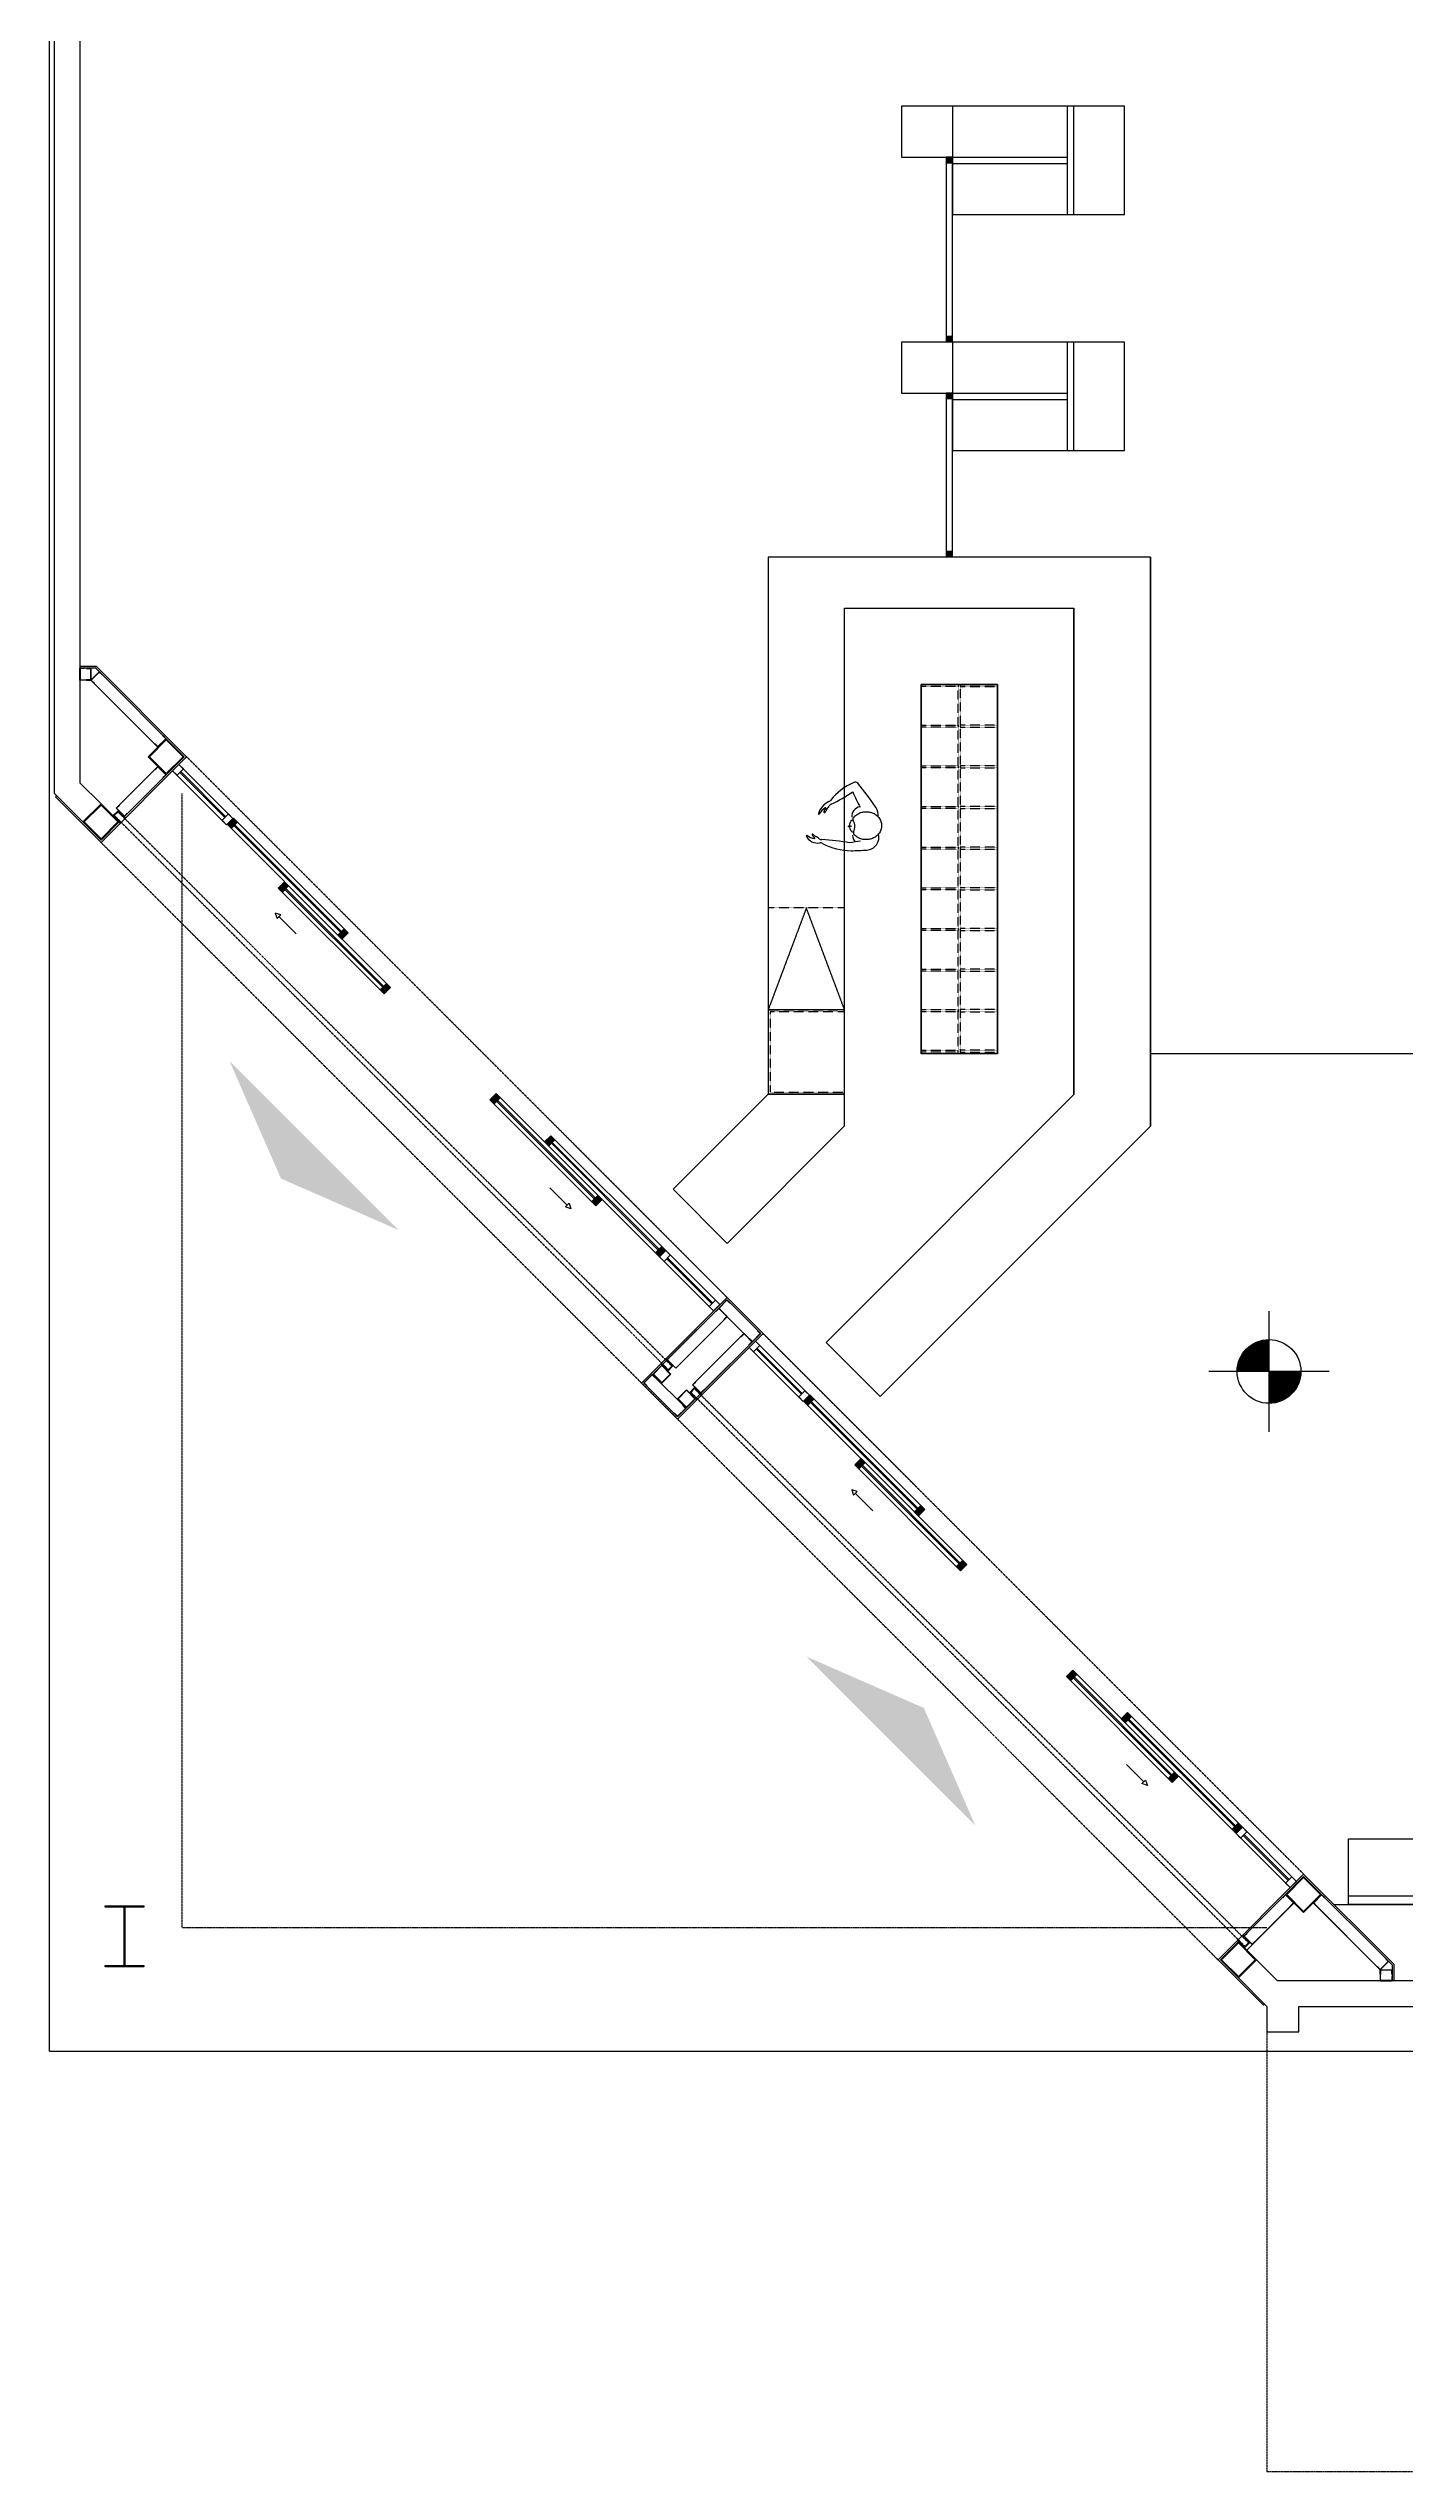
# Model space of a CAD drawing. Header units: millimetres. Extents: x -155 to 94595, y -3153 to 63413.
# Drawn here: x 198 to 10851, y -3153 to 15861 of the extents above; entities that cross this region are included whole.
import ezdxf

# ---------------------------------------------------------------- set-up
doc = ezdxf.new("R2010")
doc.units = ezdxf.units.MM
for name, pattern in [('REFERENCIA CAMPECHE$0$63-BASE1-6$0$HIDDEN', [0.375, 0.25, -0.125]), ('REFERENCIA CAMPECHE$0$63-BASE1-6$0$HIDDEN2', [0.1875, 0.125, -0.0625]), ('REFERENCIA CAMPECHE$0$CL-BASE1$0$HIDDEN', [0.375, 0.25, -0.125]), ('REFERENCIA CAMPECHE$0$SO-BASE1$0$HIDDEN2', [0.1875, 0.125, -0.0625]), ('TRATTEGGIATA2', [0.375, 0.25, -0.125])]:
    doc.linetypes.add(name, pattern=pattern)
for name, color, linetype in [('2', 193, 'Continuous'), ('3', 145, 'Continuous'), ('4', 251, 'Continuous'), ('5', 1, 'TRATTEGGIATA2'), ('6', 253, 'Continuous'), ('door', 252, 'Continuous'), ('int', 185, 'Continuous'), ('section', 2, 'Continuous'), ('wall', 5, 'Continuous')]:
    doc.layers.add(name, color=color, linetype=linetype)
doc.styles.add('REFERENCIA CAMPECHE$0$LETRITAS', font='ROMAN1.shx', dxfattribs={"width": 1.2, "height": 0.225})
doc.dimstyles.new('arch', dxfattribs={"dimtxt": 0.18, "dimasz": 0.18, "dimexe": 0.18, "dimexo": 0.0625, "dimgap": 0.09, "dimtad": 0, "dimtih": 1, "dimtoh": 1, "dimdec": 4, "dimzin": 0, "dimdsep": 46, "dimtxsty": 'Standard', "dimblk": 'OBLIQUE', "dimcen": 0.09, "dimclrt": 256, "dimadec": 0, "dimazin": 0, "dimtfac": 1, "dimtdec": 4, "dimtofl": 0, "dimtmove": 0, "dimatfit": 3, "dimldrblk": 'OBLIQUE', "dimfxl": 1, "dimtolj": 1, "dimtzin": 0, "dimarcsym": 0})

# ---------------------------------------------------------------- blocks, each defined once
blk = doc.blocks.new('_Oblique')
at = {"color": 0, "linetype": 'ByBlock', "lineweight": -2}
blk.add_line((-0.5, -0.5), (0.5, 0.5), dxfattribs=at)
blk = doc.blocks.new('*D184')
at = {"layer": '6', "color": 0, "lineweight": -2}
blk.add_line((13602, 7971), (8848, 7971), dxfattribs=at)
at = {"layer": 'Defpoints', "color": 0}
for p in [(8848, 7971), (8848, 7971), (13602, 7971)]:
    blk.add_point(p, dxfattribs=at)
at = {"layer": '6', "color": 0, "lineweight": -2, "xscale": 0.3, "yscale": 0.3, "zscale": 0.3, "rotation": 180}
blk.add_blockref('_Oblique', (8848, 7971), dxfattribs=at)
at = {"layer": '6', "color": 0, "lineweight": -2, "xscale": 0.3, "yscale": 0.3, "zscale": 0.3}
blk.add_blockref('_Oblique', (13602, 7971), dxfattribs=at)
at = {"layer": '6', "insert": (11225, 7971), "char_height": 0.225, "attachment_point": 5, "style": 'REFERENCIA CAMPECHE$0$LETRITAS'}
blk.add_mtext('\\A1;4754.67', dxfattribs=at)

msp = doc.modelspace()

# ---------------------------------------------------------------- linework, layer by layer
at = {"layer": '2'}
for p, q in [((10402.282, 1810.99), (11202.282, 1810.99)), ((10402.282, 1296.99), (10402.282, 1810.99)), ((11202.282, 1360.99), (10402.282, 1360.99)), ((11202.282, 1296.99), (10402.282, 1296.99))]:
    msp.add_line(p, q, dxfattribs=at)
at = {"layer": '3', "color": 1}
for points in [[(2023.435, 6992.874), (2944.088, 6589.823), (1620.384, 7913.527)], [(7069.904, 2838.476), (6149.251, 3241.527), (7472.955, 1917.823)]]:
    msp.add_solid(points, dxfattribs=at)
at = {"layer": '4'}
for p, q in [((2143.292, 8911.939, 0), (2007.06, 9048.172, 0)), ((2143.292, 8911.939, 0), (2007.06, 9048.172, 0)), ((4134.328, 6920.903, 0), (4270.561, 6784.671, 0)), ((6668.771, 4386.46, 0), (6532.539, 4522.693, 0)), ((8659.807, 2395.424, 0), (8796.04, 2259.192, 0)), ((8659.807, 2395.424, 0), (8796.04, 2259.192, 0))]:
    msp.add_line(p, q, dxfattribs=at)
at = {"layer": '4', "elevation": 0}
for points in [[(1992.917, 9034.03), (2021.202, 9062.314), (1978.775, 9076.456), (1978.775, 9076.456)], [(1992.917, 9034.03), (2021.202, 9062.314), (1978.775, 9076.456), (1978.775, 9076.456)], [(4256.418, 6770.529), (4284.703, 6798.813), (4298.845, 6756.387), (4298.845, 6756.387)], [(6518.396, 4508.551), (6546.681, 4536.835), (6504.254, 4550.977), (6504.254, 4550.977)], [(8781.897, 2245.05), (8810.182, 2273.334), (8824.324, 2230.908), (8824.324, 2230.908)], [(8781.897, 2245.05), (8810.182, 2273.334), (8824.324, 2230.908), (8824.324, 2230.908)]]:
    msp.add_lwpolyline(points, close=True, dxfattribs=at)
at = {"layer": '4'}
msp.add_lwpolyline([(7012.602, 4572.75), (4323.115, 7262.237)], dxfattribs=at)
at = {"layer": '4', "linetype": 'REFERENCIA CAMPECHE$0$63-BASE1-6$0$HIDDEN2'}
msp.add_lwpolyline([(9763.244, 496.989), (9763.244, -3153.012), (43013.244, -3153.012), (43013.244, 496.989)], dxfattribs=at)
at = {"layer": '5', "color": 1}
for p, q in [((715.455, 9841.765, 0), (5064.164, 5493.056, 0)), ((743.739, 9870.049, 0), (5092.448, 5521.34, 0)), ((9617.924, 995.849, 0), (5269.209, 5344.576, 0)), ((9589.64, 967.565, 0), (5240.925, 5316.292, 0))]:
    msp.add_line(p, q, dxfattribs=at)
at = {"layer": '5', "linetype": 'REFERENCIA CAMPECHE$0$CL-BASE1$0$HIDDEN'}
msp.add_line((610.805, 9631.043), (9378.803, 862.821), dxfattribs=at)
at = {"layer": '5', "linetype": 'REFERENCIA CAMPECHE$0$SO-BASE1$0$HIDDEN2', "ltscale": 3}
msp.add_lwpolyline([(198.259, 62876.989), (204.834, 144.989), (37244.86, 144.989)], dxfattribs=at)
at = {"layer": '5', "linetype": 'REFERENCIA CAMPECHE$0$SO-BASE1$0$HIDDEN2'}
msp.add_lwpolyline([(1244.86, 10015.374), (1244.86, 1116.989), (9763.244, 1116.989)], dxfattribs=at)
at = {"layer": '6'}
for p, q in [((9779.059, 5006.705), (9779.059, 5951.641)), ((10251.527, 5479.173), (9306.591, 5479.173))]:
    msp.add_line(p, q, dxfattribs=at)
at = {"layer": '6', "const_width": 250}
for points in [[(9654.059, 5479.173, -0.414213562), (9779.059, 5604.173, -0.414213562)], [(9904.059, 5479.173, -0.414213562), (9779.059, 5354.173, -1)]]:
    msp.add_lwpolyline(points, format="xyb", dxfattribs=at)
at = {"layer": '6'}
msp.add_circle((9779.059, 5479.173), 250, dxfattribs=at)
at = {"layer": 'door'}
for points in [[(7294.859, 13556.98), (7294.859, 15006.887), (7244.859, 15006.887), (7244.859, 13556.98)], [(7294.859, 11869.729), (7294.859, 13156.981), (7244.859, 13156.981), (7244.859, 11869.729)], [(5440.273, 5975.216), (5440.274, 5975.215)], [(5447.344, 5982.287), (5447.345, 5982.286)], [(5723.133, 5692.427), (5723.132, 5692.428)], [(5730.205, 5699.498), (5730.203, 5699.499)], [(6571.693, 4843.899), (6571.692, 4843.9)], [(6578.764, 4850.97), (6578.763, 4850.972)], [(9965.789, 1449.76), (9965.79, 1449.759)], [(9972.86, 1456.831), (9972.861, 1456.829)]]:
    msp.add_lwpolyline(points, dxfattribs=at)
at = {"layer": 'door', "linetype": 'REFERENCIA CAMPECHE$0$CL-BASE1$0$HIDDEN'}
for points in [[(5525.196, 6060.156), (1282.554, 10302.798)], [(10050.681, 1534.671), (5808.039, 5777.313)]]:
    msp.add_lwpolyline(points, dxfattribs=at)
at = {"layer": 'door', "elevation": 0}
for points in [[(1597.191, 9768.904), (1646.687, 9818.403), (1222.398, 10242.661), (1172.901, 10193.162)], [(1172.902, 10193.161), (1208.258, 10157.806), (1257.757, 10207.302), (1222.402, 10242.657)], [(1597.192, 9768.903), (1561.836, 9804.258), (1611.33, 9853.759), (1646.686, 9818.404)], [(2502.3, 8870.899), (2551.796, 8920.397), (1650.223, 9821.939), (1600.726, 9772.44)], [(2832.892, 8441.321), (2882.388, 8490.82), (2051.521, 9321.655), (2002.024, 9272.157)], [(3663.727, 7610.493), (3713.225, 7659.989), (4544.061, 6829.122), (4494.562, 6779.625)], [(4093.29, 7279.908), (4142.788, 7329.405), (5044.33, 6427.831), (4994.831, 6378.335)], [(5419.12, 5954.079), (5468.616, 6003.577), (5044.326, 6427.835), (4994.83, 6378.336)], [(4994.831, 6378.335), (5030.187, 6342.98), (5079.686, 6392.476), (5044.33, 6427.831)], [(5419.121, 5954.077), (5383.765, 5989.432), (5433.259, 6038.933), (5468.615, 6003.578)], [(6122.67, 5243.425), (6172.166, 5292.924), (5747.878, 5717.181), (5698.381, 5667.682)], [(5698.381, 5667.682), (5733.737, 5632.327), (5783.236, 5681.823), (5747.881, 5717.178)], [(6122.67, 5243.425), (6087.314, 5278.78), (6136.808, 5328.281), (6172.164, 5292.926)], [(7027.779, 4345.419), (7077.275, 4394.918), (6175.702, 5296.46), (6126.205, 5246.961)], [(7358.363, 3915.856), (7407.859, 3965.355), (6576.992, 4796.19), (6527.496, 4746.692)], [(8189.191, 3085.021), (8238.69, 3134.518), (9069.526, 2303.65), (9020.027, 2254.154)], [(8618.769, 2754.429), (8668.267, 2803.926), (9569.809, 1902.352), (9520.31, 1852.856)], [(9944.6, 1428.598), (9994.096, 1478.097), (9569.808, 1902.353), (9520.312, 1852.855)], [(9520.312, 1852.855), (9555.667, 1817.5), (9605.167, 1866.996), (9569.811, 1902.351)], [(9944.6, 1428.598), (9909.244, 1463.953), (9958.738, 1513.454), (9994.094, 1478.099)]]:
    msp.add_lwpolyline(points, close=True, dxfattribs=at)
for points in [[(1583.047, 9825.474), (1229.471, 10179.02)], [(1590.117, 9832.545), (1236.542, 10186.091)], [(2523.512, 8892.112), (1621.939, 9793.654)], [(2530.583, 8899.183), (1629.01, 9800.725)], [(2854.105, 8462.535), (2023.237, 9293.37)], [(2861.176, 8469.606), (2030.308, 9300.442)], [(3684.94, 7631.705), (4515.776, 6800.838)], [(3692.011, 7638.776), (4522.847, 6807.909)], [(4114.504, 7301.121), (5016.045, 6399.548)], [(4121.575, 7308.192), (5023.116, 6406.619)], [(5404.975, 6010.648), (5051.4, 6364.194)], [(5412.046, 6017.719), (5058.471, 6371.265)], [(6108.526, 5299.995), (5754.951, 5653.54)], [(6115.596, 5307.066), (5762.023, 5660.611)], [(7048.991, 4366.633), (6147.418, 5268.175)], [(7056.062, 4373.704), (6154.489, 5275.246)], [(6226.975, 5188.617), (6226.974, 5188.618)], [(6234.046, 5195.688), (6234.045, 5195.69)], [(7379.576, 3937.07), (6548.708, 4767.905)], [(7386.647, 3944.141), (6555.779, 4774.977)], [(8210.405, 3106.234), (9041.241, 2275.367)], [(8217.476, 3113.305), (9048.312, 2282.438)], [(8639.983, 2775.642), (9541.524, 1874.069)], [(8647.054, 2782.713), (9548.595, 1881.14)], [(9930.456, 1485.168), (9576.881, 1838.713)], [(9937.526, 1492.239), (9583.953, 1845.783)]]:
    msp.add_lwpolyline(points, dxfattribs=at)
at = {"layer": 'door'}
for points in [[(7244.859, 15006.887), (7244.859, 14956.887), (7294.859, 15006.887), (7294.859, 14956.887)], [(7244.859, 13556.98), (7244.859, 13606.98), (7294.859, 13556.98), (7294.859, 13606.98)], [(7244.859, 13156.981), (7244.859, 13106.981), (7294.859, 13156.981), (7294.859, 13106.981)], [(7244.859, 11869.729), (7244.859, 11919.729), (7294.859, 11869.729), (7294.859, 11919.729)], [(1685.579, 9786.584, 0), (1650.223, 9821.939, 0), (1636.082, 9737.086, 0), (1600.726, 9772.44, 0)], [(2086.877, 9286.301, 0), (2051.521, 9321.655, 0), (2037.381, 9236.802, 0), (2002.024, 9272.157, 0)], [(2551.796, 8920.397, 0), (2516.44, 8955.752, 0), (2502.3, 8870.899, 0), (2466.944, 8906.253, 0)], [(2882.388, 8490.82, 0), (2847.032, 8526.174, 0), (2832.892, 8441.321, 0), (2797.536, 8476.676, 0)], [(3713.225, 7659.989, 0), (3748.58, 7624.633, 0), (3663.727, 7610.493, 0), (3699.081, 7575.136, 0)], [(4142.788, 7329.405, 0), (4178.143, 7294.049, 0), (4093.29, 7279.908, 0), (4128.644, 7244.552, 0)], [(4508.706, 6864.478, 0), (4544.061, 6829.122, 0), (4459.208, 6814.981, 0), (4494.562, 6779.625, 0)], [(5008.975, 6463.187, 0), (5044.33, 6427.831, 0), (4959.477, 6413.691, 0), (4994.831, 6378.335, 0)], [(6211.058, 5261.105, 0), (6175.702, 5296.46, 0), (6161.561, 5211.606, 0), (6126.205, 5246.961, 0)], [(6612.348, 4760.836, 0), (6576.992, 4796.19, 0), (6562.852, 4711.337, 0), (6527.496, 4746.692, 0)], [(7077.275, 4394.918, 0), (7041.919, 4430.273, 0), (7027.779, 4345.419, 0), (6992.423, 4380.774, 0)], [(7407.859, 3965.355, 0), (7372.503, 4000.709, 0), (7358.363, 3915.856, 0), (7323.007, 3951.211, 0)], [(8238.69, 3134.518, 0), (8274.045, 3099.162, 0), (8189.191, 3085.021, 0), (8224.546, 3049.665, 0)], [(8668.267, 2803.926, 0), (8703.622, 2768.57, 0), (8618.769, 2754.429, 0), (8654.123, 2719.073, 0)], [(9034.171, 2339.007, 0), (9069.526, 2303.65, 0), (8984.673, 2289.51, 0), (9020.027, 2254.154, 0)], [(9534.454, 1937.708, 0), (9569.809, 1902.352, 0), (9484.956, 1888.212, 0), (9520.31, 1852.856, 0)]]:
    msp.add_solid(points, dxfattribs=at)
at = {"layer": 'int', "linetype": 'Continuous'}
for p, q in [((8644.864, 15406.886), (6894.582, 15406.886)), ((6894.582, 15406.886), (6894.582, 15006.887)), ((7294.859, 15406.886), (7294.859, 14556.875)), ((8194.864, 15406.886), (8194.864, 14556.875)), ((8244.864, 15406.886), (8244.864, 14556.875)), ((8644.864, 14556.875), (8644.864, 15406.886)), ((6894.582, 15006.887), (8194.864, 15006.887)), ((7294.859, 14956.874), (8194.864, 14956.874)), ((7294.859, 14556.875), (8644.864, 14556.875)), ((8644.864, 13556.98), (6894.582, 13556.98)), ((6894.582, 13556.98), (6894.582, 13156.981)), ((7294.859, 13556.98), (7294.859, 12706.969)), ((8194.864, 13556.98), (8194.864, 12706.969)), ((8244.864, 13556.98), (8244.864, 12706.969)), ((8644.864, 12706.969), (8644.864, 13556.98)), ((6894.582, 13156.981), (8194.864, 13156.981)), ((7294.859, 13106.968), (8194.864, 13106.968)), ((7294.859, 12706.969), (8644.864, 12706.969))]:
    msp.add_line(p, q, dxfattribs=at)
at = {"layer": 'int'}
for p, q in [((8847.61, 11869.729), (5847.61, 11869.729)), ((5847.61, 11869.729), (5847.61, 7655.375)), ((8847.61, 11869.729), (5847.61, 11869.729)), ((5847.61, 11869.729), (5847.61, 7655.375)), ((8847.61, 7402.684), (8847.61, 11869.729)), ((8847.61, 11869.729), (8847.61, 7402.684)), ((6447.61, 7406.847), (6447.61, 11469.729)), ((6447.61, 11469.729), (8247.61, 11469.729)), ((6447.61, 7406.847), (6447.61, 11469.729)), ((6447.61, 11469.729), (8247.61, 11469.729)), ((8247.61, 11469.729), (8247.61, 7651.212)), ((8247.61, 7651.212), (8247.61, 11469.729)), ((7047.61, 10869.729), (7647.61, 10869.729)), ((7047.61, 7972.395), (7047.61, 10869.729)), ((7647.61, 10869.729), (7047.61, 10869.729)), ((7047.61, 10869.729), (7047.61, 7972.395)), ((7647.61, 10869.729), (7647.61, 7972.395)), ((7647.61, 7972.395), (7647.61, 10869.729)), ((6292.992, 9886.872), (6293.316, 9887.386)), ((6287.373, 9869.367), (6287.437, 9870.609)), ((6287.394, 9868.023), (6287.373, 9869.367)), ((6287.547, 9866.618), (6287.394, 9868.023)), ((6287.437, 9870.609), (6287.552, 9871.734)), ((6287.888, 9865.239), (6287.547, 9866.618)), ((6287.552, 9871.734), (6287.697, 9872.748)), ((6287.697, 9872.748), (6287.857, 9873.659)), ((6287.857, 9873.659), (6288.025, 9874.481)), ((6288.471, 9864.021), (6287.888, 9865.239)), ((6288.025, 9874.481), (6288.196, 9875.227)), ((6288.196, 9875.227), (6288.366, 9875.908)), ((6288.366, 9875.908), (6288.535, 9876.536)), ((6289.32, 9863.13), (6288.471, 9864.021)), ((6288.535, 9876.536), (6288.701, 9877.118)), ((6288.701, 9877.118), (6288.866, 9877.662)), ((6288.866, 9877.662), (6289.029, 9878.175)), ((6289.029, 9878.175), (6289.19, 9878.663)), ((6289.19, 9878.663), (6289.351, 9879.13)), ((6290.405, 9862.695), (6289.32, 9863.13)), ((6289.351, 9879.13), (6289.513, 9879.581)), ((6289.513, 9879.581), (6289.675, 9880.021)), ((6289.675, 9880.021), (6289.84, 9880.452)), ((6289.84, 9880.452), (6290.008, 9880.877)), ((6290.008, 9880.877), (6290.18, 9881.301)), ((6290.18, 9881.301), (6290.359, 9881.727)), ((6290.359, 9881.727), (6290.545, 9882.157)), ((6291.635, 9862.753), (6290.405, 9862.695)), ((6290.545, 9882.157), (6290.74, 9882.594)), ((6290.74, 9882.594), (6290.947, 9883.044)), ((6290.947, 9883.044), (6291.167, 9883.508)), ((6291.167, 9883.508), (6291.403, 9883.991)), ((6291.403, 9883.991), (6291.66, 9884.499)), ((6292.898, 9863.231), (6291.635, 9862.753)), ((6291.66, 9884.499), (6291.941, 9885.034)), ((6291.941, 9885.034), (6292.253, 9885.605)), ((6292.253, 9885.605), (6292.6, 9886.215)), ((6292.6, 9886.215), (6292.992, 9886.872)), ((6293.128, 9863.27), (6292.898, 9863.231)), ((6478.253, 9756.237), (6478.517, 9757.514)), ((6478.62, 9754.987), (6478.253, 9756.237)), ((6478.517, 9757.514), (6479.338, 9758.703)), ((6479.535, 9753.868), (6478.62, 9754.987)), ((6479.338, 9758.703), (6480.532, 9759.73)), ((6480.809, 9752.942), (6479.535, 9753.868)), ((6480.532, 9759.73), (6481.9, 9760.571)), ((6482.241, 9752.215), (6480.809, 9752.942)), ((6481.9, 9760.571), (6483.294, 9761.237)), ((6483.684, 9751.664), (6482.241, 9752.215)), ((6483.294, 9761.237), (6484.628, 9761.759)), ((6485.056, 9751.253), (6483.684, 9751.664)), ((6484.628, 9761.759), (6485.862, 9762.166)), ((6486.319, 9750.948), (6485.056, 9751.253)), ((6485.862, 9762.166), (6486.986, 9762.486)), ((6487.466, 9750.72), (6486.319, 9750.948)), ((6503.637, 9757.272), (6486.714, 9756.583)), ((6486.986, 9762.486), (6488.003, 9762.739)), ((6488.5, 9750.551), (6487.466, 9750.72)), ((6488.003, 9762.739), (6488.925, 9762.942)), ((6489.435, 9750.423), (6488.5, 9750.551)), ((6488.925, 9762.942), (6489.763, 9763.107)), ((6490.284, 9750.328), (6489.435, 9750.423)), ((6489.763, 9763.107), (6490.529, 9763.242)), ((6491.058, 9750.256), (6490.284, 9750.328)), ((6490.529, 9763.242), (6490.714, 9763.272)), ((6491.245, 9750.24), (6491.058, 9750.256)), ((6515.91, 9822.513), (6516.736, 9823.607)), ((6516.736, 9823.607), (6521.971, 9829.945)), ((6521.971, 9829.945), (6527.607, 9835.849)), ((6527.607, 9835.849), (6533.597, 9841.306)), ((6533.597, 9841.306), (6539.896, 9846.306)), ((6539.896, 9846.306), (6546.462, 9850.847)), ((6546.462, 9850.847), (6553.256, 9854.927)), ((6553.256, 9854.927), (6560.243, 9858.549)), ((6560.243, 9858.549), (6567.392, 9861.717)), ((6567.392, 9861.717), (6574.676, 9864.434)), ((6574.676, 9864.434), (6582.07, 9866.706)), ((6582.07, 9866.706), (6589.553, 9868.538)), ((6589.553, 9868.538), (6597.104, 9869.932)), ((6597.104, 9869.932), (6604.706, 9870.893)), ((6604.706, 9870.893), (6612.342, 9871.421)), ((6612.342, 9871.421), (6619.995, 9871.516)), ((6619.995, 9871.516), (6627.65, 9871.177)), ((6627.65, 9871.177), (6635.29, 9870.402)), ((6635.29, 9870.402), (6642.896, 9869.185)), ((6642.896, 9869.185), (6650.451, 9867.522)), ((6650.451, 9867.522), (6657.932, 9865.406)), ((6657.932, 9865.406), (6665.315, 9862.831)), ((6665.315, 9862.831), (6672.574, 9859.789)), ((6672.574, 9859.789), (6679.677, 9856.275)), ((6679.677, 9856.275), (6686.591, 9852.284)), ((6686.591, 9852.284), (6693.276, 9847.813)), ((6693.276, 9847.813), (6699.69, 9842.862)), ((6699.69, 9842.862), (6705.788, 9837.436)), ((6705.788, 9837.436), (6711.521, 9831.544)), ((6711.521, 9831.544), (6716.837, 9825.203)), ((6716.876, 9700.161), (6711.642, 9693.822)), ((6716.837, 9825.203), (6721.685, 9818.434)), ((6721.658, 9706.914), (6716.876, 9700.161)), ((6725.939, 9714.054), (6721.658, 9706.914)), ((6721.685, 9818.434), (6726.011, 9811.269)), ((6729.668, 9721.548), (6725.939, 9714.054)), ((6726.011, 9811.269), (6729.766, 9803.744)), ((6732.799, 9729.353), (6729.668, 9721.548)), ((6729.766, 9803.744), (6732.905, 9795.907)), ((6735.289, 9737.42), (6732.799, 9729.353)), ((6732.905, 9795.907), (6735.385, 9787.811)), ((6737.102, 9745.691), (6735.289, 9737.42)), ((6735.385, 9787.811), (6737.175, 9779.516)), ((6738.211, 9754.104), (6737.102, 9745.691)), ((6737.175, 9779.516), (6738.25, 9771.087)), ((6738.596, 9762.593), (6738.211, 9754.104)), ((6738.25, 9771.087), (6738.596, 9762.593)), ((6522.092, 9692.22), (6521.176, 9693.246)), ((6527.824, 9686.328), (6522.092, 9692.22)), ((6533.923, 9680.902), (6527.824, 9686.328)), ((6540.337, 9675.951), (6533.923, 9680.902)), ((6547.022, 9671.48), (6540.337, 9675.951)), ((6553.935, 9667.489), (6547.022, 9671.48)), ((6561.039, 9663.975), (6553.935, 9667.489)), ((6568.297, 9660.934), (6561.039, 9663.975)), ((6575.681, 9658.359), (6568.297, 9660.934)), ((6583.162, 9656.243), (6575.681, 9658.359)), ((6590.717, 9654.58), (6583.162, 9656.243)), ((6598.323, 9653.364), (6590.717, 9654.58)), ((6605.963, 9652.588), (6598.323, 9653.364)), ((6613.618, 9652.25), (6605.963, 9652.588)), ((6621.271, 9652.345), (6613.618, 9652.25)), ((6628.907, 9652.873), (6621.271, 9652.345)), ((6636.509, 9653.834), (6628.907, 9652.873)), ((6644.06, 9655.228), (6636.509, 9653.834)), ((6651.542, 9657.06), (6644.06, 9655.228)), ((6658.937, 9659.332), (6651.542, 9657.06)), ((6666.221, 9662.05), (6658.937, 9659.332)), ((6673.37, 9665.217), (6666.221, 9662.05)), ((6680.357, 9668.839), (6673.37, 9665.217)), ((6687.151, 9672.92), (6680.357, 9668.839)), ((6693.716, 9677.461), (6687.151, 9672.92)), ((6700.015, 9682.461), (6693.716, 9677.461)), ((6706.005, 9687.918), (6700.015, 9682.461)), ((6711.642, 9693.822), (6706.005, 9687.918)), ((5847.61, 8317.375), (5847.61, 7655.375)), ((6447.61, 8317.375), (5847.61, 8317.375)), ((6447.61, 7655.375), (6447.61, 8317.375)), ((7647.61, 7972.395), (7047.61, 7972.395)), ((7647.61, 7972.395), (7047.61, 7972.395)), ((5847.61, 7655.375), (5100.926, 6908.69)), ((5100.926, 6908.69), (5847.61, 7655.375)), ((6447.61, 7655.375), (5847.61, 7655.375)), ((5847.61, 7655.375), (6447.61, 7655.375)), ((8247.61, 7651.212), (6303.007, 5706.609)), ((8247.61, 7651.212), (6303.007, 5706.609)), ((5525.19, 6484.426), (6447.61, 7406.847)), ((6447.61, 7406.847), (5525.19, 6484.426)), ((6727.271, 5282.345), (8847.61, 7402.684)), ((6727.271, 5282.345), (8847.61, 7402.684)), ((5100.926, 6908.69), (5525.19, 6484.426)), ((5525.19, 6484.426), (5100.926, 6908.69)), ((6303.007, 5706.609), (6727.271, 5282.345)), ((6303.007, 5706.609), (6727.271, 5282.345))]:
    msp.add_line(p, q, dxfattribs=at)
at = {"layer": 'int', "linetype": 'REFERENCIA CAMPECHE$0$63-BASE1-6$0$HIDDEN'}
for p, q in [((7047.61, 10853.729), (7047.61, 10869.729)), ((7047.61, 10869.729), (7339.61, 10869.729)), ((7339.61, 10853.729), (7047.61, 10853.729)), ((7339.61, 10853.729), (7047.61, 10853.729)), ((7339.61, 10869.729), (7339.61, 10853.729)), ((7339.61, 7972.395), (7339.61, 10853.729)), ((7355.61, 10869.729), (7355.61, 10853.729)), ((7647.61, 10869.729), (7355.61, 10869.729)), ((7647.61, 10853.729), (7355.61, 10853.729)), ((7355.61, 10853.729), (7355.61, 7972.395)), ((7355.61, 10853.729), (7647.61, 10853.729)), ((7647.61, 10853.729), (7647.61, 10869.729)), ((7047.61, 10550.795), (7339.61, 10550.795)), ((7047.61, 10534.795), (7047.61, 10550.795)), ((7339.61, 10534.795), (7047.61, 10534.795)), ((7339.61, 10550.795), (7339.61, 10534.795)), ((7355.61, 10550.795), (7355.61, 10534.795)), ((7647.61, 10550.795), (7355.61, 10550.795)), ((7355.61, 10534.795), (7647.61, 10534.795)), ((7647.61, 10534.795), (7647.61, 10550.795)), ((7047.61, 10215.862), (7047.61, 10231.862)), ((7047.61, 10231.862), (7339.61, 10231.862)), ((7339.61, 10215.862), (7047.61, 10215.862)), ((7339.61, 10231.862), (7339.61, 10215.862)), ((7355.61, 10231.862), (7355.61, 10215.862)), ((7647.61, 10231.862), (7355.61, 10231.862)), ((7355.61, 10215.862), (7647.61, 10215.862)), ((7647.61, 10215.862), (7647.61, 10231.862)), ((7047.61, 9912.929), (7339.61, 9912.929)), ((7047.61, 9896.929), (7047.61, 9912.929)), ((7339.61, 9896.929), (7047.61, 9896.929)), ((7339.61, 9912.929), (7339.61, 9896.929)), ((7355.61, 9912.929), (7355.61, 9896.929)), ((7647.61, 9912.929), (7355.61, 9912.929)), ((7355.61, 9896.929), (7647.61, 9896.929)), ((7647.61, 9896.929), (7647.61, 9912.929)), ((7047.61, 9577.995), (7047.61, 9593.995)), ((7047.61, 9593.995), (7339.61, 9593.995)), ((7339.61, 9577.995), (7047.61, 9577.995)), ((7339.61, 9593.995), (7339.61, 9577.995)), ((7355.61, 9593.995), (7355.61, 9577.995)), ((7647.61, 9593.995), (7355.61, 9593.995)), ((7355.61, 9577.995), (7647.61, 9577.995)), ((7647.61, 9577.995), (7647.61, 9593.995)), ((7047.61, 9259.062), (7047.61, 9275.062)), ((7047.61, 9275.062), (7339.61, 9275.062)), ((7339.61, 9259.062), (7047.61, 9259.062)), ((7339.61, 9275.062), (7339.61, 9259.062)), ((7355.61, 9275.062), (7355.61, 9259.062)), ((7647.61, 9275.062), (7355.61, 9275.062)), ((7355.61, 9259.062), (7647.61, 9259.062)), ((7647.61, 9259.062), (7647.61, 9275.062)), ((6147.61, 9117.375), (5847.61, 8317.375)), ((6447.61, 9117.375), (5847.61, 9117.375)), ((5847.61, 9117.375), (5847.61, 8317.375)), ((6447.61, 8317.375), (6147.61, 9117.375)), ((6447.61, 8317.375), (6447.61, 9117.375)), ((7047.61, 8940.129), (7047.61, 8956.129)), ((7047.61, 8956.129), (7339.61, 8956.129)), ((7339.61, 8940.129), (7047.61, 8940.129)), ((7339.61, 8956.129), (7339.61, 8940.129)), ((7355.61, 8956.129), (7355.61, 8940.129)), ((7647.61, 8956.129), (7355.61, 8956.129)), ((7355.61, 8940.129), (7647.61, 8940.129)), ((7647.61, 8940.129), (7647.61, 8956.129)), ((7047.61, 8621.195), (7047.61, 8637.195)), ((7047.61, 8637.195), (7339.61, 8637.195)), ((7339.61, 8621.195), (7047.61, 8621.195)), ((7339.61, 8637.195), (7339.61, 8621.195)), ((7355.61, 8637.195), (7355.61, 8621.195)), ((7647.61, 8637.195), (7355.61, 8637.195)), ((7355.61, 8621.195), (7647.61, 8621.195)), ((7647.61, 8621.195), (7647.61, 8637.195)), ((5847.61, 8317.375), (6447.61, 8317.375)), ((6447.61, 8301.375), (5863.61, 8301.375)), ((5863.61, 8301.375), (5863.61, 7671.375)), ((7047.61, 8302.262), (7047.61, 8318.262)), ((7047.61, 8318.262), (7339.61, 8318.262)), ((7339.61, 8302.262), (7047.61, 8302.262)), ((7339.61, 8318.262), (7339.61, 8302.262)), ((7355.61, 8318.262), (7355.61, 8302.262)), ((7647.61, 8318.262), (7355.61, 8318.262)), ((7355.61, 8302.262), (7647.61, 8302.262)), ((7647.61, 8302.262), (7647.61, 8318.262)), ((7047.61, 7999.329), (7339.61, 7999.329)), ((7047.61, 7983.329), (7047.61, 7999.329)), ((7339.61, 7999.329), (7339.61, 7983.329)), ((7355.61, 7999.329), (7355.61, 7983.329)), ((7647.61, 7999.329), (7355.61, 7999.329)), ((7647.61, 7983.329), (7647.61, 7999.329)), ((7339.61, 7983.329), (7047.61, 7983.329)), ((7355.61, 7983.329), (7647.61, 7983.329)), ((5863.61, 7671.375), (6447.61, 7671.375))]:
    msp.add_line(p, q, dxfattribs=at)
at = {"layer": 'int'}
for centre, radius, start, end in [((6712.932, 9661.444), 480.523, 113.788167, 141.610847), ((6530.54, 10077.493), 26.268, 40.151517, 115.7946124), ((4953.766, 8749.229), 2087.943, 33.530077, 40.111077), ((6387.537, 9811.101), 153.145, 114.282417, 162.419927), ((6416.879, 9741.245), 202.306, 127.034857, 146.0723899), ((6365.107, 9855.459), 78.57, 146.692627, 156.024207), ((6296.878, 9900.29), 3.069, 326.6912364, 127.0343143), ((6030.069, 10097.739), 347.968, 322.6777054, 328.4889375), ((6311.61, 9979.399), 31.488, 294.2807322, 321.617675), ((6354.312, 9900.666), 31.498, 110.339207, 151.141967), ((5787.933, 11095.124), 1290.561, 295.4916217, 304.1196871), ((6585.791, 9831.534), 81.861, 102.6224458, 182.333077), ((7472.248, 10422.446), 1038.745, 202.394077, 209.721577), ((6608.982, 9846.043), 102.309, 352.4957563, 33.5296775), ((6245.437, 9856.125), 4.083, 162.4431517, 331.2492597), ((6393.377, 9820.718), 108.906, 142.6648854, 157.000545), ((6553.464, 9756.711), 68.504, 133.896257, 175.658243), ((6553.253, 9761.884), 68.504, 189.007877, 230.769877), ((6530.671, 9811.326), 18.522, 142.8418591, 212.5132697), ((6442.39, 9754.777), 86.318, 331.996377, 32.669777), ((6534.969, 9705.595), 18.514, 152.1371298, 221.8371409), ((6615.009, 9672.439), 102.304, 274.0965632, 13.9208538), ((6150.809, 9681.275), 4.529, 55.5520636, 183.5452916), ((6237.328, 9727.209), 102.097, 206.913277, 279.458477), ((6232.731, 9794.062), 134.871, 233.955677, 261.067577), ((6195.121, 9692.108), 3.117, 38.1649878, 218.0660295), ((6260.557, 9729.737), 78.57, 210.223477, 233.802877), ((6272.858, 9772.979), 109.09, 226.358577, 240.672477), ((6212.336, 9663.853), 3.075, 259.7580521, 53.7102874), ((6049.274, 9374.85), 347.525, 54.8672507, 60.6848504), ((6268.556, 9683.931), 31.473, 232.1962709, 273.0257093), ((6259.282, 9595.44), 31.489, 61.5704724, 99.4617725), ((6221.951, 8361.97), 1291.434, 78.175057, 87.858127), ((6502.981, 10045.735), 480.523, 241.578377, 269.565177), ((6714.421, 8612.545), 1038.744, 97.829047, 102.6695835), ((6473.159, 11653.392), 2088.33, 270.7181581, 274.0958205), ((6591.56, 9689.94), 81.862, 182.333077, 222.199477)]:
    msp.add_arc(centre, radius, start, end, dxfattribs=at)
at = {"layer": 'section'}
for p, q in [((794.652, 9833.281), (729.598, 9898.334)), ((5055.676, 5572.256), (5122.144, 5505.788)), ((4938.295, 5454.875), (5202.745, 5190.425)), ((5320.124, 5307.804), (5253.656, 5374.272))]:
    msp.add_line(p, q, dxfattribs=at)
for points in [[(794.652, 9833.281), (1264.169, 10302.798), (570.062, 10996.905), (444.86, 10996.905)], [(1057.694, 10379.166), (531.955, 10904.905), (444.86, 10904.905)], [(729.598, 9898.334), (1057.694, 10226.431)], [(5329.317, 5298.612), (5808.028, 5777.323), (5525.194, 6060.158), (5046.487, 5581.445)], [(5320.124, 5307.804), (5789.644, 5777.323), (5525.194, 6041.773), (5055.676, 5572.256)], [(5253.656, 5374.272), (5656.708, 5777.323), (5525.194, 5908.837), (5122.144, 5505.788)], [(5004.056, 5539.02), (4853.442, 5388.407), (5136.277, 5105.572), (5286.886, 5256.187)], [(5013.248, 5529.828), (4871.827, 5388.407), (5136.277, 5123.957), (5277.697, 5265.376)], [(9581.156, 1046.761), (10050.681, 1516.286), (10744.788, 822.179), (10744.788, 696.99)], [(9605.204, 937.873), (9975.72, 1308.389)], [(9646.217, 981.715), (9974.313, 1309.811)], [(10125.634, 1308.397), (10650.788, 783.243), (10650.788, 696.99)], [(10127.049, 1309.811), (10652.788, 784.072), (10652.788, 696.989)]]:
    msp.add_lwpolyline(points, dxfattribs=at)
for points in [[(478.86, 10906.905), (478.86, 10904.905), (444.86, 10904.905), (444.86, 10996.905), (478.86, 10996.905), (478.86, 10994.905), (446.86, 10994.905), (446.86, 10906.905)], [(497.955, 10906.905), (497.955, 10904.905), (531.955, 10904.905), (531.955, 10996.905), (497.955, 10996.905), (497.955, 10994.905), (529.955, 10994.905), (529.955, 10906.905)], [(557.41, 10882.277), (555.996, 10880.863), (531.955, 10904.905), (597.008, 10969.959), (621.05, 10945.917), (619.636, 10944.503), (597.008, 10967.13), (534.783, 10904.905)], [(1097.292, 10466.847), (1098.706, 10468.261), (1122.748, 10444.219), (1057.694, 10379.166), (1033.652, 10403.207), (1035.066, 10404.621), (1057.694, 10381.994), (1119.919, 10444.219)], [(1035.066, 10200.975), (1033.652, 10202.389), (1057.694, 10226.431), (1122.748, 10161.377), (1098.706, 10137.335), (1097.292, 10138.749), (1119.919, 10161.377), (1057.694, 10223.602)], [(755.054, 9920.962), (753.639, 9922.376), (729.598, 9898.334), (794.652, 9833.281), (818.693, 9857.322), (817.279, 9858.736), (794.652, 9836.109), (732.426, 9898.334)], [(800.308, 9820.553), (747.275, 9873.586), (711.919, 9838.229), (764.952, 9785.196), (764.952, 9785.196), (761.416, 9781.66), (704.848, 9838.229), (747.275, 9880.657), (803.844, 9824.088)], [(5437.535, 5949.877), (5436.121, 5951.291), (5460.156, 5975.339), (5525.228, 5910.304), (5501.193, 5886.255), (5499.778, 5887.669), (5522.399, 5910.303), (5460.156, 5972.511)], [(5484.959, 5953.455), (5483.545, 5952.041), (5459.503, 5976.083), (5524.557, 6041.137), (5548.599, 6017.095), (5547.184, 6015.681), (5524.557, 6038.308), (5462.332, 5976.083)], [(5635.517, 5751.895), (5634.103, 5753.309), (5658.137, 5777.357), (5723.21, 5712.322), (5699.175, 5688.274), (5697.76, 5689.687), (5720.381, 5712.321), (5658.138, 5774.529)], [(5701.296, 5737.058), (5699.881, 5735.644), (5723.916, 5711.596), (5788.988, 5776.631), (5764.953, 5800.68), (5763.539, 5799.266), (5786.16, 5776.632), (5723.917, 5714.424)], [(5042.952, 5577.91), (5095.985, 5524.877), (5060.628, 5489.52), (5007.595, 5542.553), (5007.595, 5542.553), (5004.059, 5539.017), (5060.628, 5482.449), (5103.056, 5524.877), (5046.487, 5581.445)], [(4898.06, 5366.557), (4896.646, 5365.143), (4872.605, 5389.184), (4937.658, 5454.238), (4961.7, 5430.196), (4960.286, 5428.782), (4937.658, 5451.41), (4875.433, 5389.184)], [(5325.779, 5295.079), (5272.746, 5348.112), (5237.389, 5312.755), (5290.422, 5259.722), (5290.422, 5259.722), (5286.886, 5256.187), (5230.318, 5312.756), (5272.746, 5355.183), (5329.314, 5298.615)], [(5279.83, 5396.197), (5278.416, 5397.611), (5254.368, 5373.577), (5319.404, 5308.504), (5343.452, 5332.539), (5342.038, 5333.954), (5319.404, 5311.333), (5257.197, 5373.576)], [(5114.397, 5150.159), (5112.983, 5148.745), (5137.018, 5124.697), (5202.09, 5189.733), (5178.055, 5213.781), (5176.64, 5212.367), (5199.261, 5189.733), (5137.018, 5127.525)], [(9948.858, 1287.183), (9950.272, 1285.769), (9974.313, 1309.811), (9909.26, 1374.865), (9885.218, 1350.823), (9886.632, 1349.409), (9909.26, 1372.036), (9971.485, 1309.811)], [(10214.73, 1349.409), (10216.144, 1350.823), (10192.102, 1374.865), (10127.049, 1309.811), (10151.09, 1285.769), (10152.504, 1287.183), (10129.877, 1309.811), (10192.102, 1372.036)], [(9568.427, 1052.418), (9621.46, 999.385), (9586.103, 964.029), (9533.07, 1017.062), (9533.07, 1017.062), (9529.535, 1013.526), (9586.103, 956.958), (9628.531, 999.385), (9571.963, 1055.954)], [(9668.845, 1007.171), (9670.259, 1005.756), (9646.217, 981.715), (9581.164, 1046.769), (9605.205, 1070.81), (9606.619, 1069.396), (9583.992, 1046.769), (9646.217, 984.543)], [(10630.16, 809.527), (10628.746, 808.113), (10652.788, 784.072), (10717.842, 849.125), (10693.8, 873.167), (10692.386, 871.753), (10715.013, 849.125), (10652.788, 786.9)], [(10654.788, 750.072), (10652.788, 750.072), (10652.788, 784.072), (10744.788, 784.072), (10744.788, 750.072), (10742.788, 750.072), (10742.788, 782.072), (10654.788, 782.072)], [(10654.788, 730.989), (10652.788, 730.989), (10652.788, 696.989), (10744.788, 696.989), (10744.788, 730.989), (10742.788, 730.989), (10742.788, 698.989), (10654.788, 698.989)]]:
    msp.add_lwpolyline(points, close=True, dxfattribs=at)
at = {"layer": 'wall'}
msp.add_line((610.802, 9932.274), (469.381, 9790.853), dxfattribs=at)
for points in [[(444.86, 48625.191), (444.86, 10098.217), (610.796, 9932.28), (469.375, 9790.859), (244.86, 10015.374), (244.86, 48625.191)], [(1122.748, 10444.219), (1264.169, 10302.798), (1122.748, 10161.377), (981.326, 10302.798)], [(1122.748, 10435.168), (1255.118, 10302.798), (1122.748, 10170.428), (990.377, 10302.798)], [(610.796, 9932.28), (752.217, 9790.859), (610.796, 9649.438), (469.375, 9790.859)], [(610.802, 9932.274), (752.224, 9790.853), (610.802, 9649.431), (469.381, 9790.853)], [(610.796, 9923.229), (743.166, 9790.859), (610.796, 9658.489), (478.426, 9790.859)], [(610.802, 9923.223), (743.173, 9790.853), (610.802, 9658.482), (478.432, 9790.853)], [(4853.438, 5388.411), (5136.281, 5105.568), (5808.032, 5777.319), (5525.19, 6060.162)], [(4871.823, 5388.411), (5136.281, 5123.953), (5789.648, 5777.319), (5525.19, 6041.777)], [(5083.97, 5459.103), (5013.259, 5529.814), (4942.549, 5459.103), (5013.26, 5388.392)], [(5079.445, 5459.103), (5013.259, 5525.288), (4947.074, 5459.103), (5013.26, 5392.918)], [(5206.986, 5336.087), (5277.697, 5265.376), (5206.986, 5194.666), (5136.275, 5265.377)], [(5206.986, 5331.562), (5273.171, 5265.376), (5206.986, 5199.191), (5140.801, 5265.377)], [(10192.094, 1374.857), (10050.673, 1516.278), (9909.252, 1374.857), (10050.673, 1233.435)], [(10183.044, 1374.857), (10050.673, 1507.227), (9918.303, 1374.857), (10050.673, 1242.486)], [(642.36, 1285.489), (947.36, 1285.489), (947.36, 1275.489), (642.36, 1275.489)], [(791.86, 818.489), (791.86, 1275.489), (797.86, 1275.489), (797.86, 818.489)], [(9397.308, 862.926), (9538.729, 1004.347), (9680.151, 862.926), (9538.729, 721.504)], [(9397.314, 862.919), (9538.736, 1004.341), (9680.157, 862.919), (9538.736, 721.498)], [(9406.359, 862.926), (9538.729, 995.296), (9671.1, 862.926), (9538.729, 730.555)], [(9406.365, 862.919), (9538.736, 995.29), (9671.106, 862.919), (9538.736, 730.549)], [(642.36, 818.489), (947.36, 818.489), (947.36, 808.489), (642.36, 808.489)]]:
    msp.add_lwpolyline(points, close=True, dxfattribs=at)
for points in [[(263.244, 9996.989), (254.052, 9987.797), (610.796, 9631.053), (1282.547, 10302.804), (575.441, 11009.911), (444.86, 11009.911)], [(9744.86, 515.374), (9735.667, 506.182), (9378.923, 862.926), (10050.675, 1534.677), (10757.781, 827.57), (10757.781, 696.989)], [(10288.362, 1296.99), (12742.36, 1296.99), (12742.36, 696.989)], [(9846.087, 696.989), (9680.151, 862.926), (9538.729, 721.504), (9763.244, 496.989)], [(46306.85, 696.989), (9846.087, 696.989), (9680.151, 862.926), (9538.729, 721.504), (9763.244, 496.989), (9763.244, 296.989), (10013.244, 296.989), (10013.244, 496.989), (15263.244, 496.989), (15263.244, 296.989), (15513.244, 296.989), (15513.244, 496.989), (20763.244, 496.989), (20763.244, 296.989), (21013.244, 296.989), (21013.244, 496.989), (26263.244, 496.989)]]:
    msp.add_lwpolyline(points, dxfattribs=at)

# ---------------------------------------------------------------- dimensions: what is measured, and where the dimension line sits
at = {"layer": '6'}
dim = msp.add_linear_dim(base=(8847.61, 7970.99), p1=(13602.282, 7970.99), p2=(8847.61, 7970.99), angle=180, dimstyle='arch', override={"dimtxt": 0.225, "dimasz": 0.3, "dimexe": 0.09, "dimexo": 0.495, "dimgap": 0.036, "dimtih": 0, "dimtoh": 0, "dimdec": 2, "dimtxsty": 'REFERENCIA CAMPECHE$0$LETRITAS', "dimcen": 0.15, "dimse1": 1, "dimse2": 1, "dimadec": 2, "dimtofl": 1, "dimtvp": 1.11}, dxfattribs=at)
dim.commit()
dim.dimension.update_dxf_attribs({"geometry": '*D184', "text_midpoint": (11224.946, 7971.24)})

doc.saveas('drawing.dxf')
